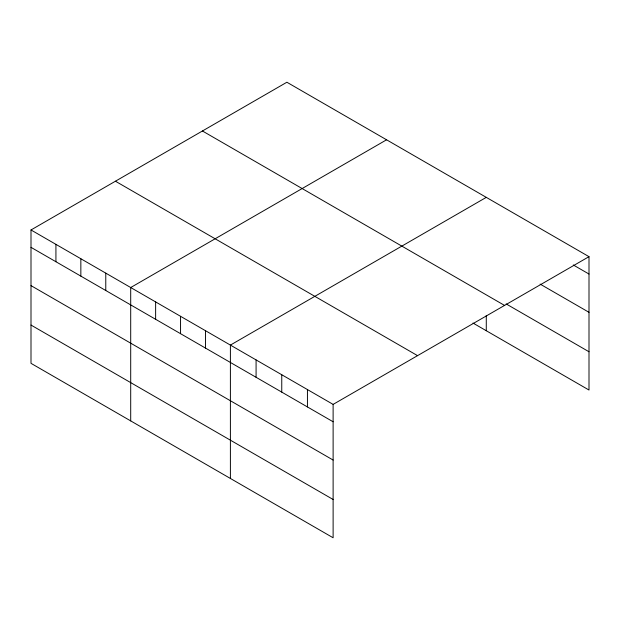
<?xml version="1.0" encoding="UTF-8"?>
<svg xmlns="http://www.w3.org/2000/svg" width="620" height="620" viewBox="0 0 620 620"><rect width="100%" height="100%" fill="white"/><g stroke="black" fill="none" stroke-linecap="round" stroke-linejoin="round"><path stroke-width="0.93" d="M31 229.966L333.118 404.395L333.118 537.765L31 363.336L31 229.966L286.882 82.235L589 256.665L589 390.034L472.982 323.051M386.578 139.802L130.704 287.533L130.704 420.895M486.282 197.362L230.4 345.092L230.4 478.454M333.118 404.395L589 256.665M573.26 264.957L589 274.04M540.121 284.099L589 312.317M506.16 303.924L589 351.757M202.438 130.991L504.564 305.42M115.436 181.218L417.562 355.647M31 247.341L333.118 421.771M31 285.619L333.118 460.048M31 325.058L333.118 499.488M486.282 315.417L486.282 330.724M307.442 389.569L307.442 406.945M281.759 374.744L281.759 392.119M256.083 359.918L256.083 377.293M205.476 330.7L205.476 348.076M180.552 316.308L180.552 333.684M155.628 301.917L155.628 319.292M105.772 273.141L105.772 290.517M80.848 258.749L80.848 276.125M55.924 244.358L55.924 261.733"/></g></svg>
